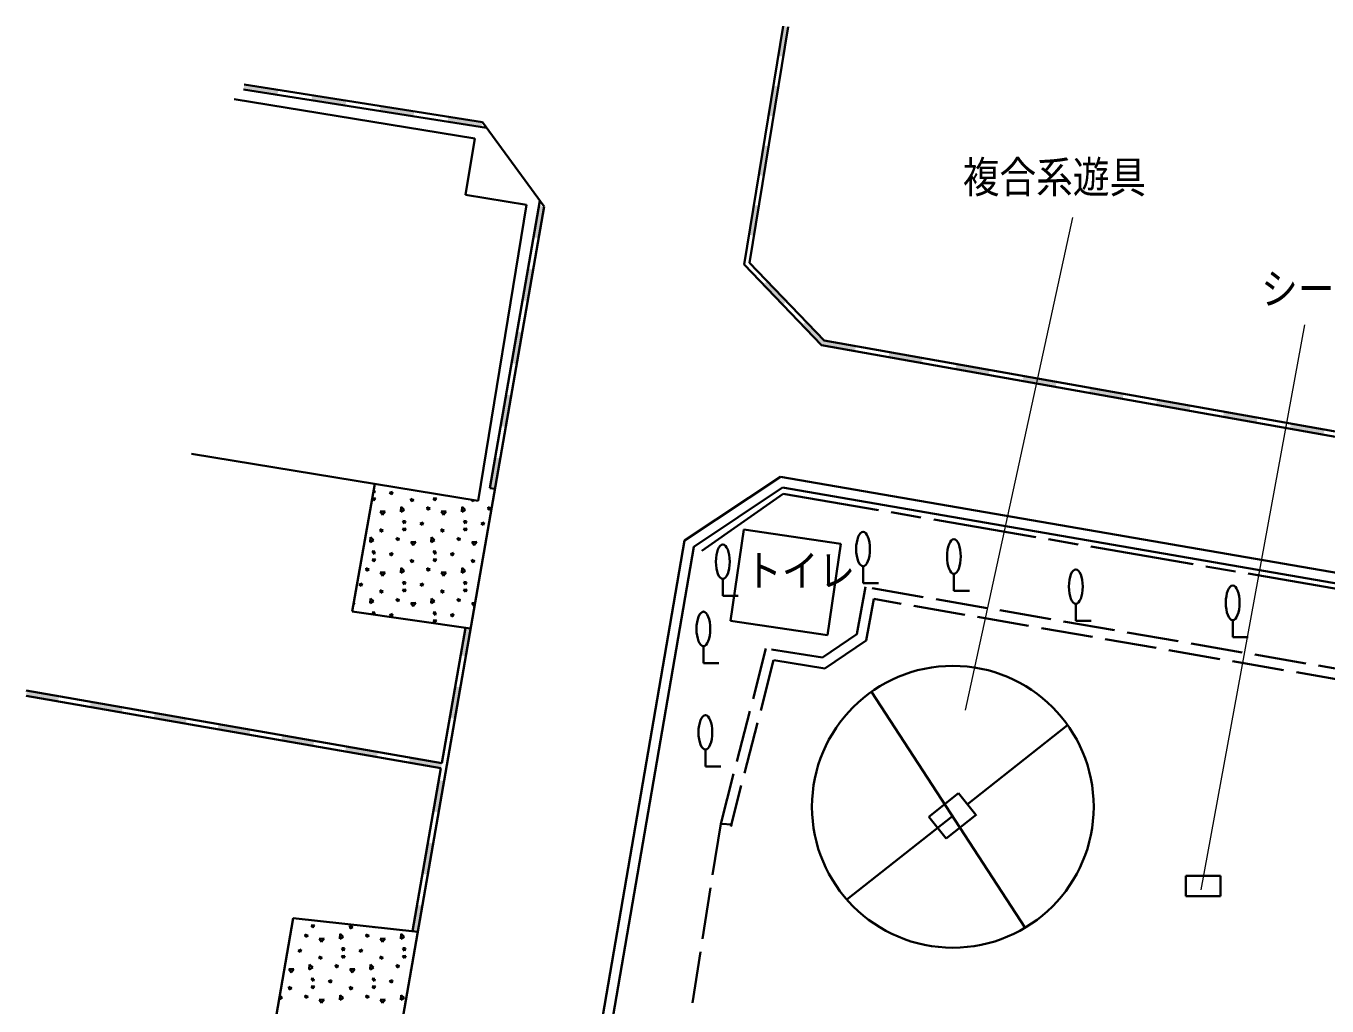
# Model space of a CAD drawing. Units: millimetres, scale not verified. Extents: x 4075 to 98586, y -6160 to 73258.
# Drawn here: x 8707 to 46412, y 44872 to 73258 of the extents above; entities that cross this region are included whole.
import ezdxf
from ezdxf.enums import TextEntityAlignment as Align

# ---------------------------------------------------------------- set-up
doc = ezdxf.new("R2010")
doc.units = ezdxf.units.MM
doc.header["$LTSCALE"] = 250
doc.linetypes.add('CHAIN', pattern=[18.5, 12, -1.5, 3.5, -1.5])
doc.linetypes.add('DASHED', pattern=[7.5, 6, -1.5])
doc.layers.add('グループ[0](0)-D-STR(1)', color=7, linetype='Continuous', lineweight=35)
doc.styles.add('ＭＳ ゴシック', font='')
doc.styles.get('ＭＳ ゴシック').set_extended_font_data('MS Gothic')

msp = doc.modelspace()

# ---------------------------------------------------------------- hatches: boundary and pattern name
at = {"layer": 'グループ[0](0)-D-STR(1)'}
for points in [[(30652.1, 73257.7), (30800.1, 73233.4), (30658.3, 72369.5), (30510.3, 72393.8)], [(15010.4, 71418.7), (15033.8, 71566.9), (16019.3, 71411.3), (15995.9, 71263.1)], [(30368.5, 71529.9), (30516.5, 71505.6), (30374.8, 70641.7), (30226.7, 70666)], [(17990.2, 71100.1), (17966.8, 70952), (16981.4, 71107.6), (17004.8, 71255.7)], [(19961.2, 70788.9), (19937.8, 70640.8), (18952.3, 70796.4), (18975.7, 70944.5)], [(20923.3, 70485.2), (20946.7, 70633.3), (21932.1, 70477.7), (21908.7, 70329.6)], [(30085, 69802.1), (30233, 69777.8), (30091.2, 68914), (29943.2, 68938.2)], [(23561.7, 67113.9), (23413.9, 67139.7), (23572.7, 68051.1), (23720.5, 68025.3)], [(29807.6, 67186.2), (29659.6, 67210.5), (29801.4, 68074.4), (29949.4, 68050.1)], [(23244, 65291.1), (23096.3, 65316.9), (23255.1, 66228.3), (23402.8, 66202.5)], [(30078.8, 65763.2), (30186.9, 65867.2), (30747.9, 65283.8), (30639.8, 65179.9)], [(31200.8, 64596.5), (31836.1, 64152.3), (31308.9, 64700.5)], [(31200.8, 64596.5), (31761.7, 64013.1), (31836.1, 64152.3)], [(22937.4, 64405.5), (23085.2, 64379.8), (22926.4, 63468.4), (22778.6, 63494.1)], [(31761.7, 64013.1), (32731.7, 63840.3), (31836.1, 64152.3)], [(32731.7, 63840.3), (32758, 63987.9), (31836.1, 64152.3)], [(33701.7, 63667.4), (33728, 63815), (34698, 63642.1), (34671.7, 63494.5)], [(36637.9, 63296.4), (36611.6, 63148.7), (35641.6, 63321.6), (35667.9, 63469.2)], [(37581.6, 62975.8), (37607.9, 63123.5), (38577.8, 62950.6), (38551.5, 62802.9)], [(40517.8, 62604.8), (40491.5, 62457.1), (39521.5, 62630), (39547.8, 62777.7)], [(22619.8, 62582.7), (22767.6, 62557), (22608.7, 61645.6), (22461, 61671.3)], [(42457.7, 62259), (42431.4, 62111.3), (41461.4, 62284.2), (41487.8, 62431.9)], [(44397.7, 61913.2), (44371.3, 61765.6), (43401.4, 61938.4), (43427.7, 62086.1)], [(46337.6, 61567.4), (46311.3, 61419.8), (45341.3, 61592.7), (45367.6, 61740.3)], [(22295.6, 59849), (22147.9, 59874.8), (22302.1, 60760), (22449.9, 60734.2)], [(21442, 55824.2), (21590.5, 55802.9), (21451.2, 55003.2), (21303.4, 55029)], [(9657.5, 53841.8), (9631.8, 53694), (8706.6, 53855.3), (8732.4, 54003)], [(21136.1, 53195.5), (20988.4, 53221.2), (21145.9, 54125.1), (21293.7, 54099.3)], [(11507.8, 53519.4), (11482.1, 53371.6), (10556.9, 53532.8), (10582.7, 53680.6)], [(13358.1, 53196.9), (13332.4, 53049.1), (12407.2, 53210.4), (12433, 53358.1)], [(15208.4, 52874.5), (15182.7, 52726.7), (14257.5, 52887.9), (14283.3, 53035.7)], [(17058.8, 52552), (17033, 52404.3), (16107.8, 52565.5), (16133.6, 52713.3)], [(18909.1, 52229.6), (18883.3, 52081.8), (17958.2, 52243), (17983.9, 52390.8)], [(19808.5, 51920.6), (19834.2, 52068.4), (20759.4, 51907.1), (20733.6, 51759.4)], [(20663.6, 50483.8), (20515.8, 50509.6), (20673.3, 51413.4), (20821.1, 51387.7)], [(20358.3, 49605.7), (20506.1, 49579.9), (20348.6, 48676), (20200.8, 48701.8)], [(20059.6, 47018), (19910.3, 47034.6), (20043.3, 47797.9), (20191, 47772.2)]]:
    msp.add_hatch(color=256, dxfattribs=at).paths.add_polyline_path(points)

# ---------------------------------------------------------------- linework, layer by layer
for p, q in [((29517.8, 66346.6), (30652.1, 73257.7)), ((29678, 66396.4), (30800.1, 73233.4)), ((15010.4, 71418.7), (22057.3, 70306.1)), ((15033.8, 71566.9), (21932.1, 70477.7)), ((14739.8, 71140.7), (21712, 70001.1)), ((21932.1, 70477.7), (23720.5, 68025.3)), ((21712, 70001.1), (21445.1, 68368.4)), ((21445.1, 68368.4), (23213.9, 68079.3)), ((23720.5, 68025.3), (13054.6, 6821)), ((21812.8, 59507.4), (23213.9, 68079.3)), ((22147.9, 59874.8), (23597.6, 68193.8)), ((31836.1, 64152.3), (29678, 66396.4)), ((31761.7, 64013.1), (29517.8, 66346.6)), ((75370.4, 56392.5), (31836.1, 64152.3)), ((75410.4, 56233), (31761.7, 64013.1)), ((21812.8, 59507.4), (13501.4, 60865.9)), ((18161.5, 56294.6), (18816.1, 59997.2)), ((27786.9, 58354.2), (30569.7, 60201.8)), ((30569.7, 60201.8), (74653.4, 52585)), ((18741.3, 59574.6), (18832.3, 59584.1)), ((18793.9, 59731.3), (18774.1, 59759.6)), ((18819.9, 59802.9), (18782.3, 59805.9)), ((18787.5, 59516.6), (18832.3, 59584.1)), ((18793.9, 59731.3), (18819.9, 59802.9)), ((19242.7, 59731.2), (19332.2, 59763.7)), ((19242.7, 59731.2), (19305.1, 59687.5)), ((19305.1, 59687.4), (19332.2, 59763.7)), ((20505.3, 59574.2), (20600.1, 59584.1)), ((20555.3, 59516.6), (20600, 59584.1)), ((22295.6, 59849), (22147.9, 59874.8)), ((28060.7, 58175.8), (30636.2, 59885.9)), ((30636.2, 59885.9), (74478, 52310.8)), ((18740.6, 59570.6), (18787.5, 59516.6)), ((18974.5, 59195), (19117.4, 59198)), ((19042, 59102.8), (19117.4, 59198)), ((19568.4, 59188.7), (19577.9, 59331.2)), ((19568.4, 59188.6), (19666.2, 59247.8)), ((19666.2, 59247.8), (19577.9, 59331.2)), ((19855.9, 59565.5), (19942.9, 59526.8)), ((19855.9, 59565.5), (19870.4, 59490.7)), ((19870.5, 59490.7), (19942.9, 59526.8)), ((20332.2, 59319.9), (20419.2, 59281.1)), ((20332.2, 59319.9), (20346.8, 59245.1)), ((20346.8, 59245.1), (20419.2, 59281.1)), ((20505.3, 59574.2), (20555.3, 59516.6)), ((20742.3, 59195), (20885.2, 59198)), ((20809.8, 59102.8), (20885.2, 59198)), ((21336.2, 59188.7), (21345.7, 59331.2)), ((21336.2, 59188.6), (21434, 59247.8)), ((21434, 59247.8), (21345.7, 59331.2)), ((21629.1, 59537.4), (21638.2, 59490.7)), ((21638.2, 59490.7), (21706.5, 59524.7)), ((22100, 59319.9), (22187, 59281.1)), ((22100, 59319.9), (22114.5, 59245.1)), ((22114.5, 59245.1), (22187, 59281.1)), ((18974.5, 59195), (19042, 59102.8)), ((19677.8, 58847.5), (19623.1, 58925.5)), ((19703.8, 58919.1), (19623.1, 58925.5)), ((19677.8, 58847.5), (19703.8, 58919.1)), ((20126.6, 58847.3), (20216.1, 58879.9)), ((20126.6, 58847.3), (20189, 58803.6)), ((20189, 58803.6), (20216.1, 58879.8)), ((20742.3, 59195), (20809.8, 59102.8)), ((21445.5, 58847.5), (21390.9, 58925.5)), ((21471.6, 58919.1), (21390.9, 58925.5)), ((21445.5, 58847.5), (21471.6, 58919.1)), ((21894.4, 58847.3), (21983.9, 58879.9)), ((21894.4, 58847.3), (21956.8, 58803.6)), ((21956.8, 58803.6), (21983.9, 58879.8)), ((18684.5, 58304.8), (18694, 58447.3)), ((18782.3, 58363.9), (18694, 58447.3)), ((18972, 58681.7), (19059, 58642.9)), ((18972, 58681.7), (18986.6, 58606.9)), ((18986.6, 58606.9), (19059, 58642.9)), ((19621.4, 58690.3), (19716.2, 58700.2)), ((19621.4, 58690.3), (19671.4, 58632.8)), ((19671.4, 58632.8), (19716.2, 58700.2)), ((20452.3, 58304.8), (20461.8, 58447.3)), ((20550.1, 58363.9), (20461.8, 58447.3)), ((20739.8, 58681.7), (20826.8, 58642.9)), ((20739.8, 58681.7), (20754.3, 58606.9)), ((20754.3, 58606.9), (20826.8, 58642.9)), ((21389.2, 58690.3), (21483.9, 58700.2)), ((21389.2, 58690.3), (21439.2, 58632.8)), ((21439.2, 58632.8), (21483.9, 58700.2)), ((29508.9, 58670.3), (29122.1, 56029)), ((29508.9, 58670.3), (32318, 58258.8)), ((18684.5, 58304.8), (18782.3, 58363.9)), ((19448.3, 58436), (19535.4, 58397.3)), ((19448.3, 58436), (19462.9, 58361.2)), ((19462.9, 58361.2), (19535.4, 58397.3)), ((19858.4, 58311.2), (20001.3, 58314.1)), ((19858.4, 58311.2), (19925.9, 58218.9)), ((19925.9, 58218.9), (20001.3, 58314.1)), ((20452.3, 58304.8), (20550.1, 58363.9)), ((21216.1, 58436), (21303.1, 58397.3)), ((21216.1, 58436), (21230.6, 58361.2)), ((21230.6, 58361.2), (21303.1, 58397.3)), ((21626.2, 58311.2), (21769, 58314.1)), ((21626.2, 58311.2), (21693.7, 58218.9)), ((21693.7, 58218.9), (21769, 58314.1)), ((21927.2, 24250), (27786.9, 58354.2)), ((22245.8, 24333), (28060.7, 58175.8)), ((32318, 58258.8), (31931.1, 55617.5)), ((18737.6, 57806.4), (18832.3, 57816.3)), ((18737.6, 57806.4), (18787.5, 57748.9)), ((18793.9, 57963.6), (18739.2, 58041.6)), ((18819.9, 58035.2), (18739.2, 58041.6)), ((18787.5, 57748.9), (18832.3, 57816.3)), ((18793.9, 57963.6), (18819.9, 58035.2)), ((19242.7, 57963.4), (19332.2, 57996)), ((19242.7, 57963.4), (19305.1, 57919.7)), ((19305.1, 57919.7), (19332.2, 57996)), ((19855.9, 57797.8), (19942.9, 57759)), ((19855.9, 57797.8), (19870.4, 57723)), ((19870.5, 57723), (19942.9, 57759)), ((20505.3, 57806.4), (20600.1, 57816.3)), ((20505.3, 57806.4), (20555.3, 57748.9)), ((20561.6, 57963.6), (20507, 58041.6)), ((20587.7, 58035.2), (20507, 58041.6)), ((20555.3, 57748.9), (20600, 57816.3)), ((20561.6, 57963.6), (20587.7, 58035.2)), ((21010.5, 57963.4), (21100, 57996)), ((21010.5, 57963.4), (21072.9, 57919.7)), ((21072.9, 57919.7), (21100, 57996)), ((21623.7, 57797.8), (21710.7, 57759)), ((21623.7, 57797.8), (21638.2, 57723)), ((21638.2, 57723), (21710.7, 57759)), ((18564.5, 57552.1), (18651.5, 57513.4)), ((18564.5, 57552.1), (18579, 57477.3)), ((18579, 57477.3), (18651.5, 57513.4)), ((18974.5, 57427.3), (19117.4, 57430.2)), ((18974.5, 57427.3), (19042, 57335)), ((19042, 57335), (19117.4, 57430.2)), ((19568.4, 57420.9), (19577.9, 57563.4)), ((19568.4, 57420.9), (19666.2, 57480.1)), ((19666.2, 57480.1), (19577.9, 57563.4)), ((20332.2, 57552.1), (20419.2, 57513.4)), ((20332.2, 57552.1), (20346.8, 57477.3)), ((20346.8, 57477.3), (20419.2, 57513.4)), ((20742.3, 57427.3), (20885.2, 57430.2)), ((20742.3, 57427.3), (20809.8, 57335)), ((20809.8, 57335), (20885.2, 57430.2)), ((21336.2, 57420.9), (21345.7, 57563.4)), ((21336.2, 57420.9), (21434, 57480.1)), ((21434, 57480.1), (21345.7, 57563.4)), ((32966.4, 57610.7), (32966.4, 57115)), ((35599.1, 57396), (35599.1, 56900.2)), ((18358.8, 57079.5), (18448.3, 57112.1)), ((18358.8, 57079.5), (18421.2, 57035.8)), ((18421.2, 57035.8), (18448.3, 57112.1)), ((19677.8, 57079.7), (19623.1, 57157.7)), ((19703.8, 57151.3), (19623.1, 57157.7)), ((19677.8, 57079.7), (19703.8, 57151.3)), ((20126.6, 57079.5), (20216.1, 57112.1)), ((20126.6, 57079.5), (20189, 57035.8)), ((20189, 57035.8), (20216.1, 57112.1)), ((21445.5, 57079.7), (21390.9, 57157.7)), ((21471.6, 57151.3), (21390.9, 57157.7)), ((21445.5, 57079.7), (21471.6, 57151.3)), ((28900.9, 57245.3), (28900.9, 56749.5)), ((32966.4, 57115), (33414.9, 57115)), ((18684.5, 56537), (18694, 56679.6)), ((18684.5, 56537), (18782.3, 56596.2)), ((18782.3, 56596.2), (18694, 56679.6)), ((18972, 56913.9), (19059, 56875.2)), ((18972, 56913.9), (18986.6, 56839.1)), ((18986.6, 56839.1), (19059, 56875.1)), ((19448.3, 56668.2), (19535.4, 56629.5)), ((19448.3, 56668.2), (19462.9, 56593.4)), ((19462.9, 56593.4), (19535.4, 56629.5)), ((19621.4, 56922.5), (19716.2, 56932.5)), ((19621.4, 56922.5), (19671.4, 56865)), ((19671.4, 56865), (19716.2, 56932.5)), ((20452.3, 56537), (20461.8, 56679.6)), ((20452.3, 56537), (20550.1, 56596.2)), ((20550.1, 56596.2), (20461.8, 56679.6)), ((20739.8, 56913.9), (20826.8, 56875.2)), ((20739.8, 56913.9), (20754.3, 56839.1)), ((20754.3, 56839.1), (20826.8, 56875.1)), ((21216.1, 56668.2), (21303.1, 56629.5)), ((21216.1, 56668.2), (21230.6, 56593.4)), ((21230.6, 56593.4), (21303.1, 56629.5)), ((21389.2, 56922.5), (21483.9, 56932.5)), ((21389.2, 56922.5), (21439.2, 56865)), ((21439.2, 56865), (21483.9, 56932.5)), ((28900.9, 56749.5), (29349.4, 56749.5)), ((35599.1, 56900.2), (36047.6, 56900.2)), ((21590.5, 55802.9), (18161.5, 56294.6)), ((18198.1, 56501.6), (18233.5, 56546.4)), ((18205.9, 56545.8), (18233.5, 56546.4)), ((18787.6, 56204.8), (18739.2, 56273.8)), ((18819.9, 56267.4), (18739.2, 56273.8)), ((18796.7, 56203.5), (18819.9, 56267.4)), ((19242.7, 56195.6), (19332.2, 56228.2)), ((19242.7, 56195.6), (19305.1, 56151.9)), ((19305.1, 56151.9), (19332.2, 56228.2)), ((19858.4, 56543.4), (20001.3, 56546.4)), ((19858.4, 56543.4), (19925.9, 56451.1)), ((19925.9, 56451.1), (20001.3, 56546.4)), ((20561.6, 56195.8), (20507, 56273.8)), ((20587.7, 56267.4), (20507, 56273.8)), ((20561.6, 56195.8), (20587.7, 56267.4)), ((21010.5, 56195.6), (21100, 56228.2)), ((21010.5, 56195.6), (21072.9, 56151.9)), ((21072.9, 56151.9), (21100, 56228.2)), ((21626.2, 56543.4), (21719.9, 56545.3)), ((21626.2, 56543.4), (21693.7, 56451.1)), ((21693.7, 56451.1), (21706.3, 56467.1)), ((39131.8, 56522.9), (39131.8, 56027.1)), ((20505.3, 56038.6), (20600.1, 56048.6)), ((20505.3, 56038.6), (20555.3, 55981.1)), ((20555.3, 55981.1), (20600, 56048.6)), ((20759.4, 51907.1), (21442, 55824.2)), ((21623.7, 56030), (21629.7, 56027.4)), ((21623.7, 56030), (21627.1, 56012.5)), ((29122.1, 56029), (31931.1, 55617.5)), ((39131.8, 56027.1), (39580.2, 56027.1)), ((43679.8, 56055.6), (43679.8, 55559.8)), ((43679.8, 55559.8), (44128.3, 55559.8)), ((28338.9, 55298.3), (28338.9, 54802.6)), ((28338.9, 54802.6), (28787.4, 54802.6)), ((20759.4, 51907.1), (8715.5, 54006)), ((33207.9, 53972.9), (37659.7, 47137)), ((8706.6, 53855.3), (20733.6, 51759.4)), ((35985.2, 50711.1), (38892.7, 53010.6)), ((28397.5, 52301.7), (28397.5, 51805.9)), ((19910.3, 47034.6), (20733.6, 51759.4)), ((28397.5, 51805.9), (28846, 51805.9)), ((34875.6, 50347.9), (35727.7, 51031.8)), ((36230.2, 50405.8), (35727.7, 51031.8)), ((32497.5, 47952.6), (35554.2, 50370.2)), ((35378, 49721.9), (34875.6, 50347.9)), ((35378, 49721.9), (36249.2, 50421.1)), ((42317.3, 48642.1), (42317.3, 48052.9)), ((43327.4, 48642.1), (42317.3, 48642.1)), ((43327.4, 48052.9), (43327.4, 48642.1)), ((42317.3, 48052.9), (43327.4, 48052.9)), ((16452.6, 47419.2), (15917.1, 44346.2)), ((16406, 47151.8), (16407.4, 47152.4)), ((16406.2, 47153), (16407.4, 47152.4)), ((16452.6, 47419.2), (20059.6, 47018)), ((16969.8, 47199.8), (17064.5, 47209.7)), ((16969.8, 47199.8), (17019.8, 47142.3)), ((17019.8, 47142.3), (17064.5, 47209.7)), ((18088.1, 47191.2), (18175.2, 47152.4)), ((18088.1, 47191.2), (18102.7, 47116.4)), ((18102.7, 47116.4), (18175.2, 47152.4)), ((18771, 47161.3), (18787.5, 47142.3)), ((18787.5, 47142.3), (18798.2, 47158.3)), ((16796.7, 46945.5), (16883.7, 46906.8)), ((16796.7, 46945.5), (16811.2, 46870.7)), ((16811.2, 46870.7), (16883.7, 46906.8)), ((17206.8, 46820.7), (17349.6, 46823.6)), ((17206.8, 46820.7), (17274.3, 46728.4)), ((17274.3, 46728.4), (17349.6, 46823.6)), ((17800.6, 46814.3), (17810.1, 46956.8)), ((17800.6, 46814.3), (17898.4, 46873.5)), ((17898.4, 46873.5), (17810.1, 46956.8)), ((18564.5, 46945.5), (18651.5, 46906.8)), ((18564.5, 46945.5), (18579, 46870.7)), ((18579, 46870.7), (18651.5, 46906.8)), ((18974.5, 46820.7), (19117.4, 46823.6)), ((18974.5, 46820.7), (19042, 46728.4)), ((19042, 46728.4), (19117.4, 46823.6)), ((19568.4, 46814.3), (19577.9, 46956.8)), ((19568.4, 46814.3), (19666.2, 46873.5)), ((19666.2, 46873.5), (19577.9, 46956.8)), ((16591.1, 46472.9), (16680.6, 46505.5)), ((16591.1, 46472.9), (16653.5, 46429.2)), ((16653.5, 46429.2), (16680.6, 46505.5)), ((17910, 46473.1), (17855.4, 46551.1)), ((17936.1, 46544.7), (17855.4, 46551.1)), ((17910, 46473.1), (17936, 46544.7)), ((18358.8, 46472.9), (18448.3, 46505.5)), ((18358.8, 46472.9), (18421.2, 46429.2)), ((18421.2, 46429.2), (18448.3, 46505.5)), ((19677.8, 46473.1), (19623.1, 46551.1)), ((19703.8, 46544.7), (19623.1, 46551.1)), ((19677.8, 46473.1), (19703.8, 46544.7)), ((16916.7, 45930.4), (16926.3, 46073)), ((17014.5, 45989.6), (16926.3, 46073)), ((17204.3, 46307.3), (17291.3, 46268.6)), ((17204.3, 46307.3), (17218.8, 46232.5)), ((17218.8, 46232.5), (17291.3, 46268.5)), ((17680.6, 46061.6), (17767.6, 46022.9)), ((17680.6, 46061.6), (17695.1, 45986.8)), ((17695.1, 45986.8), (17767.6, 46022.9)), ((17853.7, 46315.9), (17948.4, 46325.9)), ((17853.7, 46315.9), (17903.7, 46258.4)), ((17903.7, 46258.4), (17948.4, 46325.9)), ((18684.5, 45930.4), (18694, 46073)), ((18782.3, 45989.6), (18694, 46073)), ((18972, 46307.3), (19059, 46268.6)), ((18972, 46307.3), (18986.6, 46232.5)), ((18986.6, 46232.5), (19059, 46268.5)), ((19448.3, 46061.6), (19535.4, 46022.9)), ((19448.3, 46061.6), (19462.9, 45986.8)), ((19462.9, 45986.8), (19535.4, 46022.9)), ((19621.4, 46315.9), (19716.2, 46325.9)), ((19621.4, 46315.9), (19671.4, 46258.4)), ((19671.4, 46258.4), (19716.2, 46325.9)), ((16322.9, 45936.8), (16465.7, 45939.7)), ((16322.9, 45936.8), (16390.4, 45844.5)), ((16390.4, 45844.5), (16465.7, 45939.7)), ((16916.8, 45930.4), (17014.5, 45989.6)), ((17026.1, 45589.2), (16971.5, 45667.2)), ((17052.2, 45660.8), (16971.5, 45667.2)), ((17026.1, 45589.2), (17052.2, 45660.8)), ((18090.7, 45936.8), (18233.5, 45939.7)), ((18090.7, 45936.8), (18158.1, 45844.5)), ((18158.1, 45844.5), (18233.5, 45939.7)), ((18684.5, 45930.4), (18782.3, 45989.6)), ((18793.9, 45589.2), (18739.2, 45667.2)), ((18819.9, 45660.8), (18739.2, 45667.2)), ((18793.9, 45589.2), (18819.9, 45660.8)), ((19858.4, 45936.8), (19871.3, 45937.1)), ((19858.4, 45936.8), (19868.7, 45922.7)), ((16320.4, 45423.4), (16407.4, 45384.7)), ((16320.4, 45423.4), (16334.9, 45348.6)), ((16334.9, 45348.6), (16407.4, 45384.7)), ((16969.8, 45432), (17064.5, 45442)), ((16969.8, 45432), (17019.8, 45374.5)), ((17019.8, 45374.5), (17064.5, 45442)), ((17474.9, 45589), (17564.4, 45621.6)), ((17474.9, 45589), (17537.4, 45545.3)), ((17537.4, 45545.3), (17564.4, 45621.6)), ((18088.1, 45423.4), (18175.2, 45384.7)), ((18088.1, 45423.4), (18102.7, 45348.6)), ((18102.7, 45348.6), (18175.2, 45384.7)), ((18737.6, 45432), (18832.3, 45442)), ((18737.6, 45432), (18787.5, 45374.5)), ((18787.5, 45374.5), (18832.3, 45442)), ((19242.7, 45589), (19332.2, 45621.6)), ((19242.7, 45589), (19305.1, 45545.3)), ((19305.1, 45545.3), (19332.2, 45621.6)), ((16039.9, 45050.8), (16130.7, 45105.7)), ((16130.7, 45105.7), (16060.9, 45171.5)), ((16796.7, 45177.8), (16883.7, 45139)), ((16796.7, 45177.7), (16811.2, 45102.9)), ((16811.2, 45102.9), (16883.7, 45139)), ((17206.8, 45052.9), (17349.6, 45055.9)), ((17206.8, 45052.9), (17274.3, 44960.7)), ((17274.3, 44960.7), (17349.6, 45055.9)), ((17800.6, 45046.5), (17810.1, 45189.1)), ((17800.6, 45046.5), (17898.4, 45105.7)), ((17898.4, 45105.7), (17810.1, 45189.1)), ((18564.5, 45177.8), (18651.5, 45139)), ((18564.5, 45177.7), (18579, 45102.9)), ((18579, 45102.9), (18651.5, 45139)), ((18974.5, 45052.9), (19117.4, 45055.9)), ((18974.5, 45052.9), (19042, 44960.7)), ((19042, 44960.7), (19117.4, 45055.9)), ((19568.4, 45046.5), (19577.9, 45189.1)), ((19568.4, 45046.5), (19666.2, 45105.7)), ((19666.2, 45105.7), (19577.9, 45189.1))]:
    msp.add_line(p, q, dxfattribs=at)
at = {"layer": 'グループ[0](0)-D-STR(1)', "lineweight": 18}
for p, q in [((35932.7, 53443.2), (39045.8, 67706.9)), ((42766.2, 48236.9), (45768.7, 64604.3))]:
    msp.add_line(p, q, dxfattribs=at)
at = {"layer": 'グループ[0](0)-D-STR(1)', "linetype": 'CHAIN'}
for p, q in [((30649.6, 59711.2), (28291.5, 58056.3)), ((74436.3, 52186.5), (30649.6, 59711.2))]:
    msp.add_line(p, q, dxfattribs=at)
at = {"layer": 'グループ[0](0)-D-STR(1)', "linetype": 'DASHED'}
for p, q in [((33032.3, 57008.9), (32786.6, 55639.4)), ((73508, 49987.2), (33032.3, 57008.9)), ((33274.9, 56662.3), (33059.6, 55461.8)), ((72865.5, 49794.2), (33274.9, 56662.3)), ((32786.6, 55639.4), (31790.6, 54966)), ((33059.6, 55461.8), (31860.6, 54651.2)), ((30152.1, 55225.7), (28841.8, 50148.5)), ((31790.6, 54966), (30152.1, 55225.7)), ((30374.4, 54886.7), (29132.3, 50073.5)), ((31860.6, 54651.2), (30374.4, 54886.7)), ((28841.8, 50148.5), (27228.3, 39976.9)), ((28841.8, 50148.5), (29186.8, 50130.3))]:
    msp.add_line(p, q, dxfattribs=at)
at = {"layer": 'グループ[0](0)-D-STR(1)'}
msp.add_circle((35568, 50642.3), 4082, dxfattribs=at)
for centre in [(32966.4, 58106.5), (28900.9, 57741), (35599.1, 57891.8), (39131.8, 57018.6), (43679.8, 56551.3), (28338.9, 55794.1), (28397.5, 52797.4)]:
    msp.add_ellipse(centre, major_axis=(0, -500), ratio=0.4, dxfattribs=at)

# ---------------------------------------------------------------- texts
at = {"layer": 'グループ[0](0)-D-STR(1)', "style": 'ＭＳ ゴシック', "width": 0.85}
for s, p in [('複合系遊具', (35858.3, 68146.6)), ('シーソー可動式', (44502.8, 64916.3)), ('トイレ', (29547.8, 56750.2))]:
    msp.add_text(s, height=916.4, dxfattribs=at).set_placement(p, align=Align.BOTTOM_LEFT)

doc.saveas('drawing.dxf')
